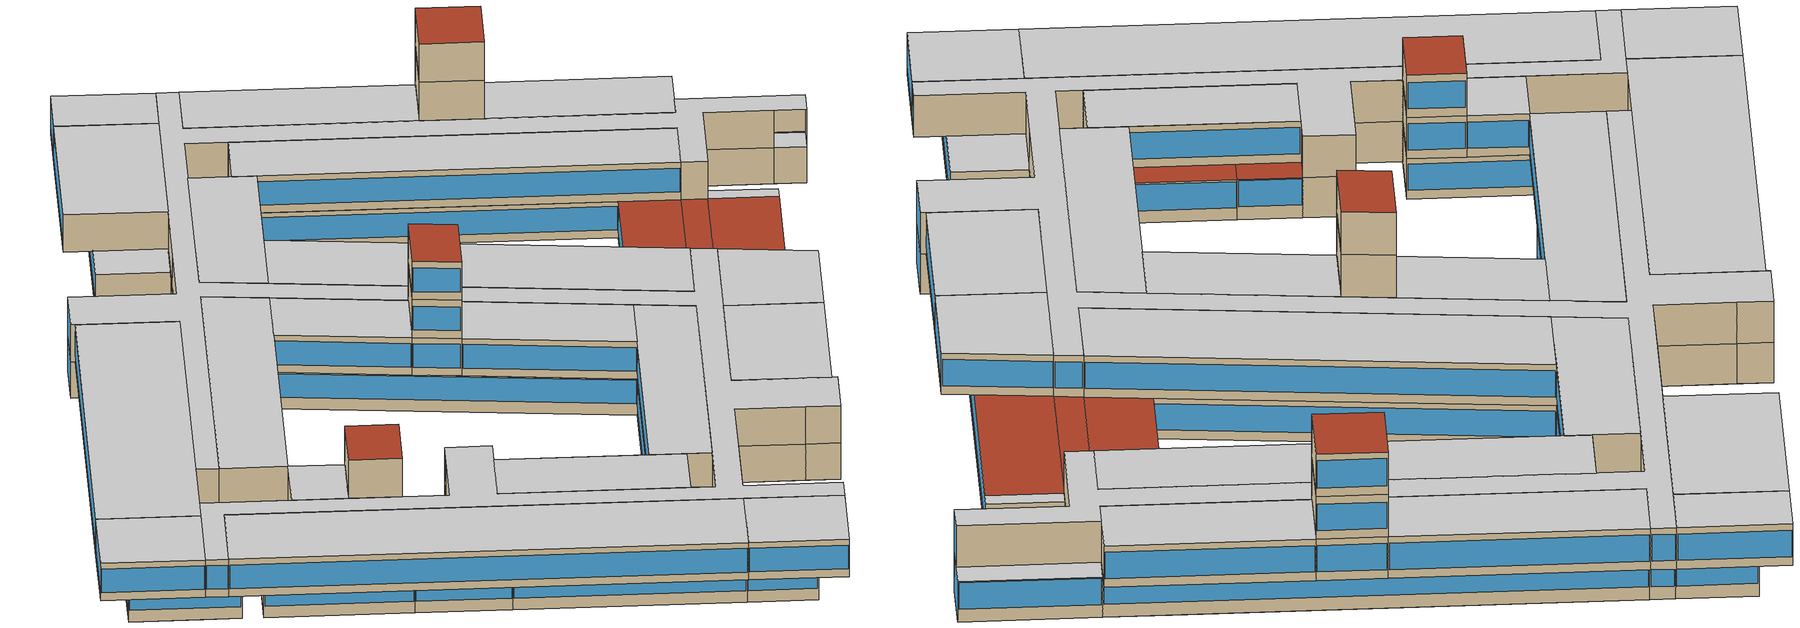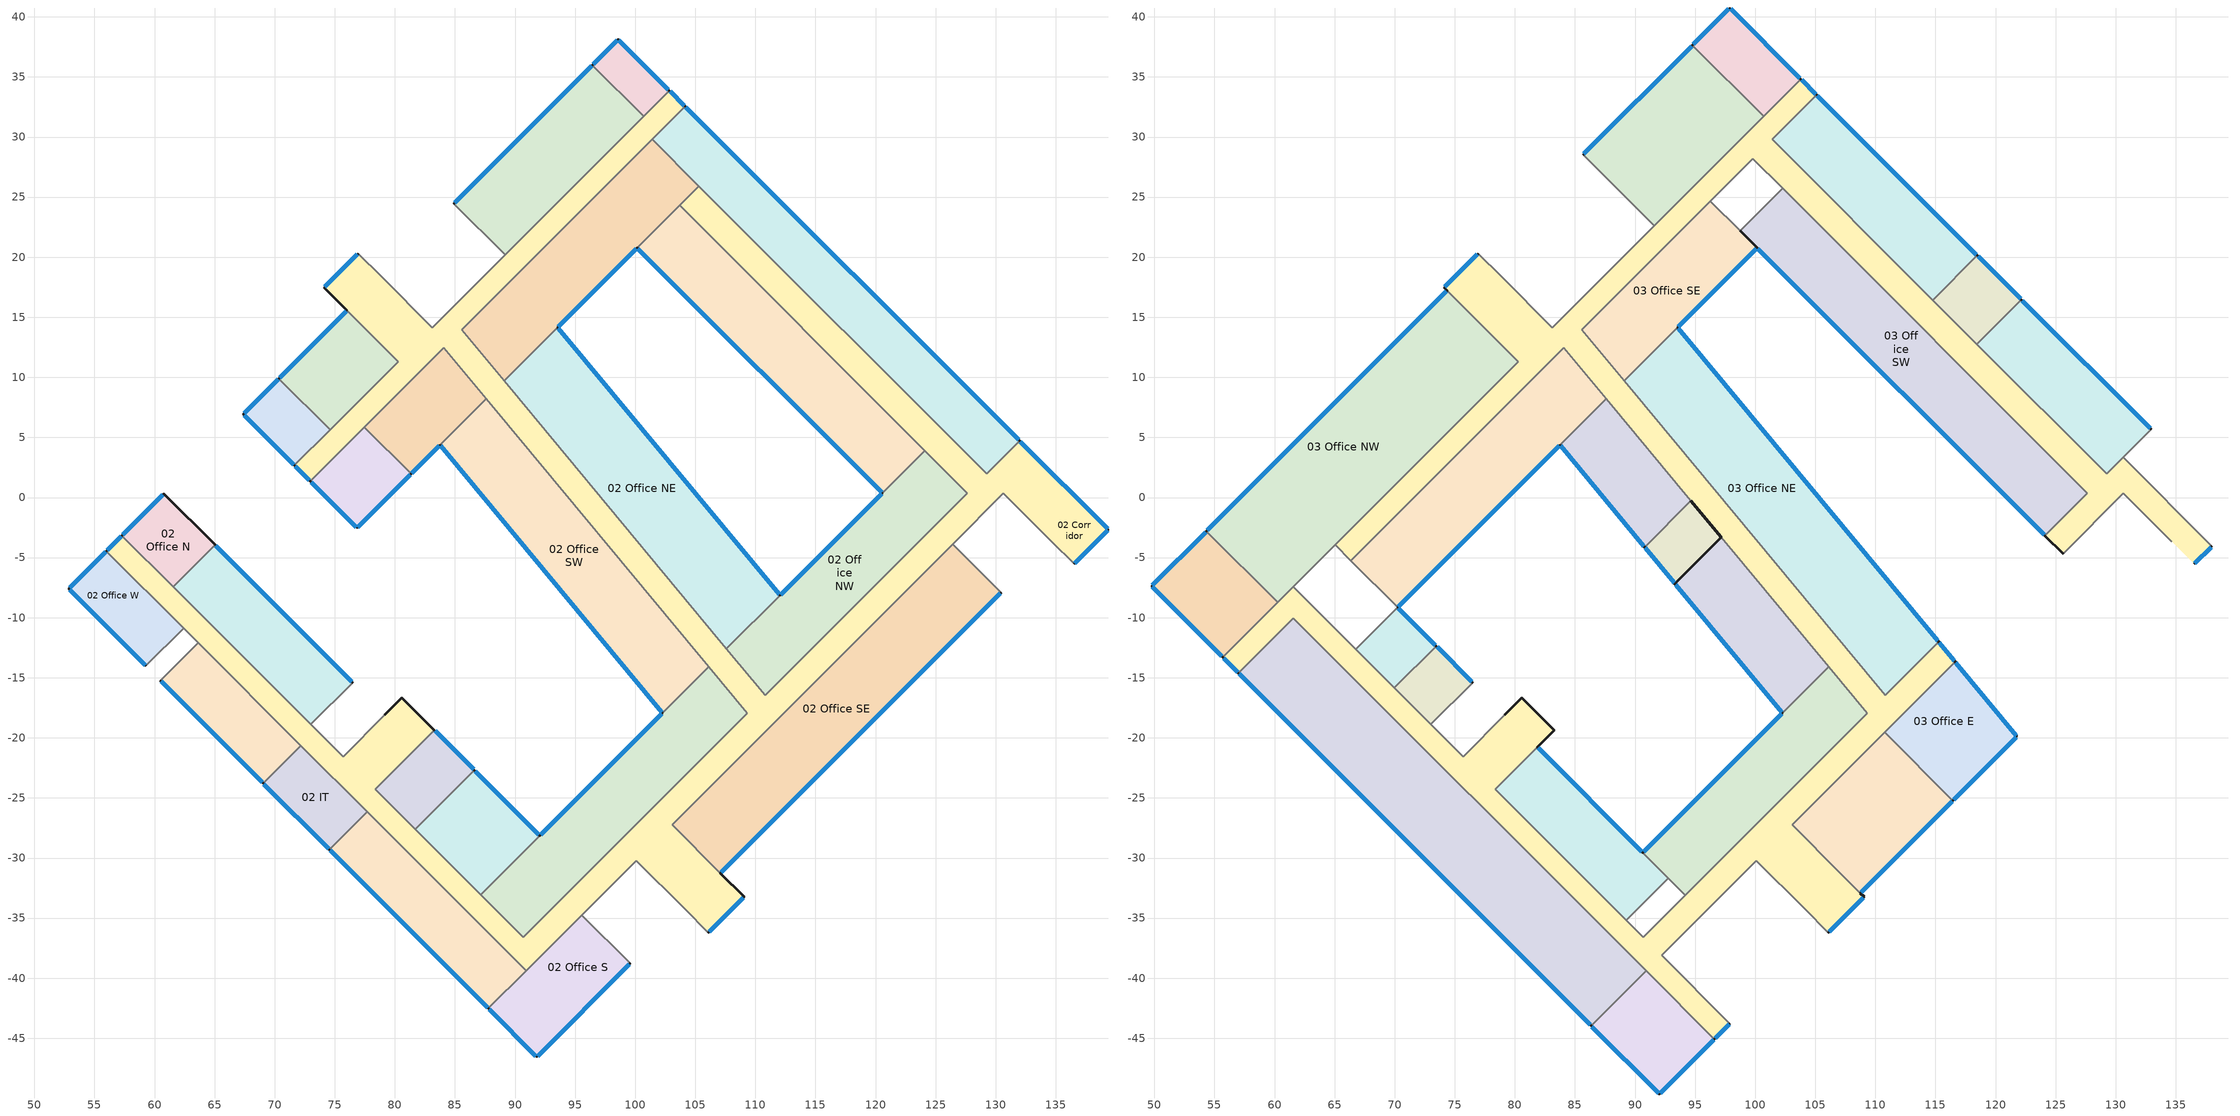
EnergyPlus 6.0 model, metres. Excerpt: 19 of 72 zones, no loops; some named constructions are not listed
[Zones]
02 Office SE
 floor to 01 Office SE (02 Chilled Ceiling Floors): 130.44,-7.91 107.09,-31.27 103.06,-27.24 126.41,-3.88 z10.15; 84.06,12.46 87.59,8.21 81.34,1.96 77.46,5.85 z10.15; 101.4,29.8 105.29,25.91 89.08,9.7 85.55,13.95 z10.15
 wall outside (Exterior Wall - AW2): 107.09,-31.27 130.44,-7.91 / 81.34,1.96 83.75,4.37 / 93.54,14.15 100.16,20.78 z10.15:13.6
 wall to 02 Corridor (EB_Interior Wall): 126.41,-3.88 103.06,-27.24 107.09,-31.27 / 87.59,8.21 84.06,12.46 77.46,5.85 / 103.69,24.31 105.29,25.91 / 101.4,29.8 88.93,17.33 85.55,13.95 89.08,9.7 z10.15:13.6
 wall to 00 WC (EB_Interior Wall): 130.44,-7.91 126.41,-3.88 z10.15:13.6
 wall to 02 Office SW (EB_Interior Wall): 83.75,4.37 87.59,8.21 / 100.16,20.78 103.69,24.31 z10.15:13.6
 wall to 02 Office S (EB_Interior Wall): 77.46,5.85 81.34,1.96 z10.15:13.6
 wall to 02 Office NE (EB_Interior Wall): 89.08,9.7 93.54,14.15 / 105.29,25.91 101.4,29.8 z10.15:13.6
 window (Exterior Window): 81.41,2.03 83.67,4.29 / 107.16,-31.2 130.38,-7.98 z11.25:13.5; 93.61,14.23 100.09,20.71 z10.9:13.15
 ceiling to 00 WC (Thermally Activated Slab): 125.62,-4.68 129.65,-8.71 130.44,-7.91 126.41,-3.88 z13.6
 ceiling to 00 CopyRoom (Thermally Activated Slab): 99.8,28.2 96.27,24.67 98.74,22.19 102.28,25.73 z13.6
 roof outside (TAS - 02 Roof): 125.62,-4.68 116.63,-13.67 120.28,-18.08 129.65,-8.71 z13.6
02 IT
 floor to 01 Office NE (02 Chilled Ceiling Floors): 83.27,-19.36 86.61,-22.7 81.71,-27.6 78.37,-24.26 z10.15
 floor to 01 Office SW (02 Chilled Ceiling Floors): 77.69,-26.16 74.56,-29.29 69.03,-23.77 72.17,-20.64 z10.15
 wall outside (Exterior Wall - AW1): 86.61,-22.7 83.27,-19.36 / 69.03,-23.77 74.56,-29.29 z10.15:13.6
 wall to 02 Corridor (EB_Interior Wall): 83.27,-19.36 78.37,-24.26 81.71,-27.6 / 77.69,-26.16 72.17,-20.64 z10.15:13.6
 wall to 02 Office NE (EB_Interior Wall): 81.71,-27.6 86.61,-22.7 z10.15:13.6
 wall to 02 Office SW (EB_Interior Wall): 74.56,-29.29 77.69,-26.16 / 72.17,-20.64 69.03,-23.77 z10.15:13.6
 window (Exterior Window): 86.54,-22.62 83.34,-19.43 / 69.1,-23.84 74.49,-29.22 z11.25:13.5
 roof outside (EB_Roof): 81.86,-20.77 85.2,-24.11 86.61,-22.7 83.27,-19.36 z13.6
02 Office SW
 floor to 01 Office SW (02 Chilled Ceiling Floors): 103.69,24.31 124.1,3.91 120.56,0.37 100.16,20.78 z10.15; 87.59,8.21 106.1,-14.09 102.26,-17.94 83.75,4.37 z10.15; 77.69,-26.16 90.91,-39.39 87.78,-42.52 74.56,-29.29 z10.15; 72.17,-20.64 69.03,-23.77 60.49,-15.23 63.62,-12.1 z10.15
 wall outside (Exterior Wall - AW2): 100.16,20.78 120.56,0.37 / 83.75,4.37 102.26,-17.94 / 74.56,-29.29 87.78,-42.52 / 60.49,-15.23 69.03,-23.77 z10.15:13.6
 wall to 02 Corridor (EB_Interior Wall): 124.1,3.91 103.69,24.31 / 106.1,-14.09 87.59,8.21 / 90.91,-39.39 77.69,-26.16 / 72.17,-20.64 63.62,-12.1 z10.15:13.6
 wall to 02 Office NW (EB_Interior Wall): 120.56,0.37 124.1,3.91 / 102.26,-17.94 106.1,-14.09 z10.15:13.6
 wall to 02 Office S (EB_Interior Wall): 87.78,-42.52 90.91,-39.39 z10.15:13.6
 wall to 00 CopyRoom (EB_Interior Wall): 63.62,-12.1 60.49,-15.23 z10.15:13.6
 window (Exterior Window): 83.81,4.29 102.19,-17.86 / 60.56,-15.3 68.97,-23.71 / 74.63,-29.37 87.71,-42.45 z11.25:13.5; 100.23,20.71 120.49,0.44 z10.9:13.15
02 Office NW
 floor to 01 Office NW (02 Chilled Ceiling Floors): 127.64,0.37 110.8,-16.47 107.59,-12.6 124.1,3.91 z10.15; 105.87,-17.87 107.63,-19.63 90.69,-36.58 87.15,-33.04 102.26,-17.94 104.03,-19.7 z10.15; 96.43,35.98 100.69,31.72 89.17,20.2 84.91,24.46 z10.15
 floor to 01 Office SW (02 Chilled Ceiling Floors): 106.1,-14.09 107.7,-16.03 104.03,-19.7 102.26,-17.94 z10.15
 floor to 00 CopyRoom (EB_Interior Floor): 107.7,-16.03 109.31,-17.96 107.63,-19.63 105.87,-17.87 z10.15
 floor to 01 Meeting Room (02 Chilled Ceiling Floors): 76.01,15.56 80.27,11.3 74.6,5.63 70.34,9.89 z10.15
 wall outside (Exterior Wall - AW2): 120.56,0.37 112.05,-8.15 / 102.26,-17.94 92.06,-28.14 / 76.01,15.56 70.34,9.89 / 96.43,35.98 84.91,24.46 z10.15:13.6
 wall to 02 Office NE (EB_Interior Wall): 112.05,-8.15 107.59,-12.6 / 92.06,-28.14 87.15,-33.04 z10.15:13.6
 wall to 02 Corridor (EB_Interior Wall): 107.59,-12.6 110.8,-16.47 127.64,0.37 124.1,3.91 / 87.15,-33.04 90.69,-36.58 109.31,-17.96 106.1,-14.09 / 89.17,20.2 100.69,31.72 / 74.6,5.63 80.27,11.3 76.01,15.56 z10.15:13.6
 wall to 02 Office W (EB_Interior Wall): 70.34,9.89 74.6,5.63 z10.15:13.6
 wall to 00 TeaKitchen (EB_Interior Wall): 84.91,24.46 89.17,20.2 z10.15:13.6
 wall to 02 Office N (EB_Interior Wall): 100.69,31.72 96.43,35.98 z10.15:13.6
 window (Exterior Window): 102.19,-18.01 92.13,-28.07 / 75.94,15.49 70.41,9.96 / 96.36,35.91 84.98,24.53 z11.25:13.5; 120.49,0.3 112.12,-8.07 z10.9:13.15
 ceiling to 00 Storage (Thermally Activated Slab): 89.28,-35.16 90.69,-36.58 94.18,-33.09 92.76,-31.68 z13.6
 ceiling to 00 TeaKitchen (Thermally Activated Slab): 87.32,26.88 84.91,24.46 89.17,20.2 91.59,22.61 z13.6
 roof outside (TAS - 02 Roof): 120.56,0.37 112.05,-8.15 115.25,-12.01 124.1,-3.17 z13.6
02 Office W
 floor to 01 Office W (02 Chilled Ceiling Floors): 60.25,-8.72 57.12,-11.86 52.85,-7.59 55.99,-4.46 z10.15
 floor to 01 Meeting Room (02 Chilled Ceiling Floors): 74.6,5.63 71.64,2.67 67.38,6.93 70.34,9.89 z10.15
 floor to 01 Office SW (02 Chilled Ceiling Floors): 60.25,-8.72 62.41,-10.88 59.28,-14.01 57.12,-11.86 z10.15
 wall outside (Exterior Wall - AW2): 55.99,-4.46 52.85,-7.59 59.28,-14.01 / 70.34,9.89 67.38,6.93 71.64,2.67 z10.15:13.6
 wall to 00 CopyRoom (EB_Interior Wall): 59.28,-14.01 62.41,-10.88 z10.15:13.6
 wall to 02 Corridor (EB_Interior Wall): 62.41,-10.88 55.99,-4.46 / 71.64,2.67 74.6,5.63 z10.15:13.6
 window (Exterior Window): 67.45,6.86 71.57,2.74 z11.23:13.48; 52.93,-7.66 59.2,-13.94 / 55.92,-4.53 52.93,-7.52 / 70.27,9.82 67.45,7 z11.25:13.5
02 Office N
 floor to 01 Office W (02 Chilled Ceiling Floors): 60.77,0.32 65.03,-3.94 61.54,-7.43 57.28,-3.17 z10.15
 floor to 01 Office NW (02 Chilled Ceiling Floors): 102.84,33.86 100.69,31.72 96.43,35.98 98.57,38.13 z10.15
 wall outside (Exterior Wall - AW2): 65.03,-3.94 60.77,0.32 57.28,-3.17 / 102.84,33.86 98.57,38.13 96.43,35.98 z10.15:13.6
 wall to 02 Office NE (EB_Interior Wall): 61.54,-7.43 65.03,-3.94 z10.15:13.6
 wall to 02 Corridor (EB_Interior Wall): 57.28,-3.17 61.54,-7.43 / 100.69,31.72 102.84,33.86 z10.15:13.6
 window (Exterior Window): 102.77,33.94 98.64,38.06 / 60.7,0.25 57.35,-3.1 / 98.5,38.06 96.5,36.06 z11.25:13.5
02 Office S
 floor to 01 Office SE (02 Chilled Ceiling Floors): 77.46,5.85 81.34,1.96 76.85,-2.54 72.96,1.35 z10.15; 99.58,-38.78 94.94,-43.42 90.91,-39.39 95.55,-34.75 z10.15
 floor to 01 Office S (02 Chilled Ceiling Floors): 90.91,-39.39 94.94,-43.42 91.81,-46.55 87.78,-42.52 z10.15
 wall outside (Exterior Wall - AW2): 72.96,1.35 76.85,-2.54 81.34,1.96 / 87.78,-42.52 91.81,-46.55 99.58,-38.78 z10.15:13.6
 wall to 02 Corridor (EB_Interior Wall): 77.46,5.85 72.96,1.35 / 95.55,-34.75 90.91,-39.39 z10.15:13.6
 wall to 00 WC (EB_Interior Wall): 99.58,-38.78 95.55,-34.75 z10.15:13.6
 window (Exterior Window): 76.92,-2.46 81.27,1.89 / 73.03,1.28 76.77,-2.46 / 87.85,-42.59 91.74,-46.48 / 91.88,-46.48 99.51,-38.85 z11.25:13.5
 ceiling to 00 TeaKitchen (Thermally Activated Slab): 95.55,-34.75 92.21,-38.09 96.24,-42.12 99.58,-38.78 z13.6
02 Corridor
 floor to 01 Office W (02 Chilled Ceiling Floors): 57.28,-3.17 61.54,-7.43 60.25,-8.72 55.99,-4.46 z10.15
 floor to 01 Corridor (EB_Interior Floor): 131.98,4.72 139.38,-2.67 136.52,-5.53 130.64,0.35 103.06,-27.24 109.06,-33.24 106.09,-36.21 100.09,-30.21 90.91,-39.39 60.25,-8.72 61.54,-7.43 75.69,-21.57 80.59,-16.67 83.27,-19.36 78.37,-24.26 90.69,-36.58 109.31,-17.96 84.06,12.46 72.96,1.35 71.64,2.67 80.27,11.3 74.11,17.47 76.94,20.3 83.11,14.13 102.84,33.86 104.15,32.55 85.55,13.95 110.8,-16.47 127.64,0.37 103.69,24.31 105.29,25.91 129.23,1.97 z10.15
 wall outside (Exterior Wall - AW1): 76.94,20.3 74.11,17.47 76.01,15.56 / 104.15,32.55 102.84,33.86 / 71.64,2.67 72.96,1.35 / 83.27,-19.36 80.59,-16.67 79.17,-18.08 / 57.28,-3.17 55.99,-4.46 / 136.52,-5.53 139.38,-2.67 131.98,4.72 / 106.09,-36.21 109.06,-33.24 107.09,-31.27 z10.15:13.6
 wall to 00 Stairs (EB_Interior Wall): 79.17,-18.08 75.69,-21.57 73,-18.88 / 78.84,18.4 76.94,20.3 / 134.67,-3.68 136.52,-5.53 / 104.12,-34.24 106.09,-36.21 z10.15:13.6
 wall to 00 WC (EB_Interior Wall): 87.61,18.64 83.11,14.13 78.84,18.4 / 95.55,-34.75 100.09,-30.21 104.12,-34.24 / 126.41,-3.88 130.64,0.35 134.67,-3.68 z10.15:13.6
 wall to 02 Office NE (EB_Interior Wall): 101.4,29.8 104.15,32.55 / 107.59,-12.6 89.08,9.7 / 87.15,-33.04 81.71,-27.6 / 73,-18.88 61.54,-7.43 / 131.98,4.72 129.23,1.97 105.29,25.91 z10.15:13.6
 wall to 00 TeaKitchen (EB_Interior Wall): 89.17,20.2 87.61,18.64 z10.15:13.6
 wall to 00 CopyRoom (EB_Interior Wall): 62.41,-10.88 63.62,-12.1 z10.15:13.6
 window (Stairs Window): 76.87,20.23 74.18,17.53 / 106.16,-36.14 108.99,-33.31 / 136.59,-5.46 139.3,-2.74 z10.25:13.5
 window (Exterior Window): 71.71,2.6 72.89,1.42 / 57.21,-3.24 56.06,-4.39 / 139.3,-2.6 132.06,4.65 / 104.08,32.62 102.91,33.79 z11.25:13.5
 ceiling to 00 TeaKitchen (EB_Interior Ceiling): 130.61,3.34 138,-4.05 139.38,-2.67 131.98,4.72 z13.6
 roof outside (EB_Roof): 124.1,-3.17 115.25,-12.01 116.63,-13.67 125.62,-4.68 z13.6
02 Office NE
 floor to 01 Office NE (02 Chilled Ceiling Floors): 86.61,-22.7 92.06,-28.14 87.15,-33.04 81.71,-27.6 z10.15; 65.03,-3.94 76.48,-15.4 73,-18.88 61.54,-7.43 z10.15; 93.54,14.15 112.05,-8.15 107.59,-12.6 89.08,9.7 z10.15; 128.45,8.25 125.7,5.5 105.29,25.91 108.04,28.66 z10.15
 floor to 01 Office SE (02 Chilled Ceiling Floors): 104.15,32.55 108.04,28.66 105.29,25.91 101.4,29.8 z10.15
 floor to 01 Office NW (02 Chilled Ceiling Floors): 128.45,8.25 131.98,4.72 129.23,1.97 125.7,5.5 z10.15
 wall outside (Exterior Wall - AW2): 92.06,-28.14 86.61,-22.7 / 76.48,-15.4 65.03,-3.94 / 112.05,-8.15 93.54,14.15 / 131.98,4.72 104.15,32.55 z10.15:13.6
 wall to 00 Stairs (EB_Interior Wall): 73,-18.88 76.48,-15.4 z10.15:13.6
 window (Exterior Window): 91.98,-28.07 86.68,-22.77 z11.19:13.44; 76.41,-15.33 65.1,-4.01 / 111.98,-8.07 93.6,14.07 z10.9:13.15; 131.91,4.79 104.22,32.48 z11.25:13.5
 ceiling to 00 Storage (Thermally Activated Slab): 61.54,-7.43 66.75,-12.63 70.23,-9.15 65.03,-3.94 z13.6
 roof outside (TAS - 02 Roof): 85.2,-24.11 90.64,-29.55 92.06,-28.14 86.61,-22.7 z13.6
03 ServerRoom
 floor outside (NC Exterior Floor): 122.15,16.46 121.19,15.51 117.52,19.19 118.47,20.14 z13.6
 floor to 02 Office NE (Thermally Activated Slab - Floor): 76.48,-15.4 73,-18.88 69.97,-15.85 73.45,-12.36 z13.6; 117.52,19.19 121.19,15.51 118.44,12.76 114.77,16.44 z13.6
 floor to 02 Office SW (02 Chilled Ceiling Floors): 94.64,-0.28 97.16,-3.32 93.32,-7.16 90.79,-4.12 z13.6
 wall outside (Exterior Wall - AW2): 76.48,-15.4 73.45,-12.36 / 122.15,16.46 118.47,20.14 / 90.79,-4.12 93.32,-7.16 97.16,-3.32 94.64,-0.28 z17.15:20.8; 76.48,-15.4 73.45,-12.36 / 122.15,16.46 118.47,20.14 / 90.79,-4.12 93.32,-7.16 z13.6:17.15; 122.15,16.46 118.47,20.14 / 90.79,-4.12 93.32,-7.16 z20.8:24.45
 wall to 00 Stairs (EB_Interior Wall): 73,-18.88 76.48,-15.4 z17.15:20.8; 73,-18.88 76.48,-15.4 z13.6:17.15
 wall to 04 Corridor (EB_Interior Wall): 69.97,-15.85 73,-18.88 / 114.77,16.44 118.44,12.76 z17.15:20.8
 wall to 03 Office NE (EB_Interior Wall): 73.45,-12.36 69.97,-15.85 / 118.44,12.76 122.15,16.46 / 118.47,20.14 114.77,16.44 z13.6:17.15
 wall to 05 Corridor (EB_Interior Wall): 114.77,16.44 118.44,12.76 / 97.16,-3.32 94.64,-0.28 z20.8:24.45
 wall to 03 Corridor (EB_Interior Wall): 69.97,-15.85 73,-18.88 / 114.77,16.44 118.44,12.76 / 97.16,-3.32 94.64,-0.28 z13.6:17.15
 wall to 05 Office NE (EB_Interior Wall): 118.44,12.76 122.15,16.46 / 118.47,20.14 114.77,16.44 z20.8:24.45
 wall to 04 Office NE (EB_Interior Wall): 73.45,-12.36 69.97,-15.85 / 118.44,12.76 122.15,16.46 / 118.47,20.14 114.77,16.44 z17.15:20.8
 wall to 05 Office SW (EB_Interior Wall): 93.32,-7.16 97.16,-3.32 / 94.64,-0.28 90.79,-4.12 z20.8:24.45
 wall to 03 Office SW (EB_Interior Wall): 94.64,-0.28 90.79,-4.12 / 93.32,-7.16 97.16,-3.32 z13.6:17.15
 wall to 04 Office SW (EB_Interior Wall): 94.64,-0.28 90.79,-4.12 z17.15:20.8
 window (Exterior Window): 76.41,-15.33 73.52,-12.44 / 122.08,16.53 118.54,20.07 / 90.86,-4.2 93.25,-7.08 z17.9:20.15; 76.41,-15.33 73.52,-12.44 / 122.08,16.53 118.54,20.07 / 90.86,-4.2 93.25,-7.08 z14.35:16.6; 122.08,16.53 118.54,20.07 z21.55:23.9; 90.86,-4.2 93.25,-7.08 z21.55:23.8
 ceiling adiabatic (NC Interior Ceiling): 73.45,-12.36 69.97,-15.85 73,-18.88 76.48,-15.4 z17.15; 118.47,20.14 114.77,16.44 118.44,12.76 122.15,16.46 z17.15; 118.47,20.14 114.77,16.44 118.44,12.76 122.15,16.46 z20.8; 94.64,-0.28 90.79,-4.12 93.32,-7.16 97.16,-3.32 z17.15; 94.64,-0.28 90.79,-4.12 93.32,-7.16 97.16,-3.32 z20.8
 roof outside (NC Roof): 118.47,20.14 114.77,16.44 118.44,12.76 122.15,16.46 z24.45; 73.45,-12.36 69.97,-15.85 73,-18.88 76.48,-15.4 z20.8; 90.79,-4.12 93.32,-7.16 97.16,-3.32 94.64,-0.28 z24.45
03 Office W
 floor outside (NC Exterior Floor): 55.99,-4.46 52.85,-7.59 57.12,-11.86 55.68,-13.29 49.76,-7.37 54.33,-2.81 z13.6
 floor to 02 Office W (Thermally Activated Slab - Floor): 60.25,-8.72 57.12,-11.86 52.85,-7.59 55.99,-4.46 z13.6
 wall outside (Exterior Wall - AW2): 54.33,-2.81 49.76,-7.37 55.68,-13.29 z13.6:17.15
 wall to 03 Corridor (EB_Interior Wall): 55.68,-13.29 60.25,-8.72 z13.6:17.15
 wall to 03 Office NW (EB_Interior Wall): 60.25,-8.72 54.33,-2.81 z13.6:17.15
 window (Exterior Window): 49.84,-7.44 55.61,-13.22 / 54.26,-2.88 49.84,-7.3 z14.35:16.6
 ceiling to 04 Office W (Thermally Activated Slab): 54.33,-2.81 49.76,-7.37 55.68,-13.29 60.25,-8.72 z17.15
03 Office SW
 floor outside (NC Exterior Floor): 58.43,-13.17 87.78,-42.52 86.34,-43.95 57,-14.61 z13.6
 floor to 02 Office SW (Thermally Activated Slab - Floor): 77.69,-26.16 90.91,-39.39 87.78,-42.52 74.56,-29.29 z13.6; 72.17,-20.64 69.03,-23.77 60.49,-15.23 63.62,-12.1 z13.6; 97.16,-3.32 106.1,-14.09 102.26,-17.94 93.32,-7.16 z13.6; 87.59,8.21 94.64,-0.28 90.79,-4.12 83.75,4.37 z13.6; 103.69,24.31 124.1,3.91 120.56,0.37 100.16,20.78 z13.6
 floor to 02 IT (NC Interior Floor): 77.69,-26.16 74.56,-29.29 69.03,-23.77 72.17,-20.64 z13.6
 floor to 00 CopyRoom (Thermally Activated Slab - Floor): 63.62,-12.1 60.49,-15.23 59.28,-14.01 62.41,-10.88 z13.6
 floor to 02 Office W (Thermally Activated Slab - Floor): 61.56,-10.04 62.41,-10.88 59.28,-14.01 58.43,-13.17 z13.6
 floor to 02 Office NW (Thermally Activated Slab - Floor): 127.64,0.37 124.1,-3.17 120.56,0.37 124.1,3.91 z13.6
 floor to 02 Office SE (Thermally Activated Slab - Floor): 102.28,25.73 103.69,24.31 100.16,20.78 98.74,22.19 z13.6
 wall outside (Exterior Wall - AW2): 57,-14.61 86.34,-43.95 / 83.75,4.37 90.79,-4.12 / 93.32,-7.16 102.26,-17.94 / 98.74,22.19 124.1,-3.17 z13.6:17.15
 wall to 03 Office S (EB_Interior Wall): 86.34,-43.95 90.91,-39.39 z13.6:17.15
 wall to 03 Corridor (EB_Interior Wall): 90.91,-39.39 61.56,-10.04 57,-14.61 / 94.64,-0.28 87.59,8.21 / 106.1,-14.09 97.16,-3.32 / 124.1,-3.17 127.64,0.37 102.28,25.73 z13.6:17.15
 wall to 03 Office SE (EB_Interior Wall): 87.59,8.21 83.75,4.37 z13.6:17.15
 wall to 03 Office NW (EB_Interior Wall): 102.26,-17.94 106.1,-14.09 z13.6:17.15
 wall to 00 CopyRoom (EB_Interior Wall): 102.28,25.73 98.74,22.19 z13.6:17.15
 window (Exterior Window): 57.07,-14.68 86.27,-43.88 / 83.81,4.29 90.73,-4.04 / 93.38,-7.24 102.19,-17.86 / 100.23,20.71 124.03,-3.09 z14.35:16.6
 ceiling to 04 Office SW (Thermally Activated Slab): 61.56,-10.04 57,-14.61 86.34,-43.95 90.91,-39.39 z17.15; 87.59,8.21 83.75,4.37 90.79,-4.12 94.64,-0.28 z17.15; 93.32,-7.16 102.26,-17.94 106.1,-14.09 97.16,-3.32 z17.15; 102.28,25.73 98.74,22.19 124.1,-3.17 127.64,0.37 z17.15
03 Office SE
 floor outside (NC Exterior Floor): 114.8,-23.56 116.45,-25.21 108.75,-32.92 107.09,-31.27 z13.6
 floor outside (Thermally Activated Slab - Floor): 72.96,1.35 76.85,-2.54 70.23,-9.15 66.34,-5.26 z13.6
 floor to 02 Office SE (Thermally Activated Slab - Floor): 114.8,-23.56 107.09,-31.27 103.06,-27.24 110.77,-19.53 z13.6; 84.06,12.46 87.59,8.21 81.34,1.96 77.46,5.85 z13.6
 floor to 02 Office S (Thermally Activated Slab - Floor): 77.46,5.85 81.34,1.96 76.85,-2.54 72.96,1.35 z13.6
 floor inside (Thermally Activated Slab - Floor): 96.27,24.67 100.16,20.78 89.08,9.7 85.55,13.95 z13.6
 wall outside (Exterior Wall - AW2): 108.75,-32.92 116.45,-25.21 / 70.23,-9.15 83.75,4.37 / 93.54,14.15 100.16,20.78 98.74,22.19 z13.6:17.15
 wall to 03 Office E (EB_Interior Wall): 116.45,-25.21 110.77,-19.53 z13.6:17.15
 wall to 03 Corridor (EB_Interior Wall): 110.77,-19.53 103.06,-27.24 107.09,-31.27 108.75,-32.92 / 87.59,8.21 84.06,12.46 72.96,1.35 66.34,-5.26 / 96.27,24.67 85.55,13.95 89.08,9.7 z13.6:17.15
 wall to 00 Storage (EB_Interior Wall): 66.34,-5.26 70.23,-9.15 z13.6:17.15
 wall to 00 CopyRoom (EB_Interior Wall): 98.74,22.19 96.27,24.67 z13.6:17.15
 wall to 03 Office NE (EB_Interior Wall): 89.08,9.7 93.54,14.15 z13.6:17.15
 window (Exterior Window): 108.82,-32.85 116.38,-25.29 / 70.3,-9.08 83.67,4.29 / 93.61,14.23 100.09,20.71 z14.35:16.6
 ceiling to 04 Office SE (Thermally Activated Slab): 103.06,-27.24 108.75,-32.92 116.45,-25.21 110.77,-19.53 z17.15; 66.34,-5.26 70.23,-9.15 87.59,8.21 84.06,12.46 z17.15; 85.55,13.95 89.08,9.7 100.16,20.78 96.27,24.67 z17.15
03 Office NW
 floor outside (NC Exterior Floor): 94.78,37.64 96.43,35.98 87.32,26.88 85.67,28.53 z13.6; 76.01,15.56 67.38,6.93 71.64,2.67 65.03,-3.94 60.77,0.32 55.99,-4.46 54.33,-2.81 74.36,17.22 z13.6
 floor to 02 Office NW (Thermally Activated Slab - Floor): 96.43,35.98 100.69,31.72 91.59,22.61 87.32,26.88 z13.6; 76.01,15.56 80.27,11.3 74.6,5.63 70.34,9.89 z13.6; 106.1,-14.09 109.31,-17.96 94.18,-33.09 90.64,-29.55 z13.6
 floor to 02 Corridor (Thermally Activated Slab - Floor): 57.28,-3.17 61.54,-7.43 60.25,-8.72 55.99,-4.46 z13.6
 floor to 02 Office W (Thermally Activated Slab - Floor): 74.6,5.63 71.64,2.67 67.38,6.93 70.34,9.89 z13.6
 floor to 02 Office N (Thermally Activated Slab - Floor): 60.77,0.32 65.03,-3.94 61.54,-7.43 57.28,-3.17 z13.6
 wall outside (Exterior Wall - AW2): 94.78,37.64 85.67,28.53 / 74.36,17.22 54.33,-2.81 / 102.26,-17.94 90.64,-29.55 z13.6:17.15
 wall to 00 TeaKitchen (EB_Interior Wall): 85.67,28.53 91.59,22.61 z13.6:17.15
 wall to 03 Office N (EB_Interior Wall): 100.69,31.72 94.78,37.64 z13.6:17.15
 wall to 03 Corridor (EB_Interior Wall): 91.59,22.61 100.69,31.72 / 65.03,-3.94 80.27,11.3 74.36,17.22 / 60.25,-8.72 61.54,-7.43 / 94.18,-33.09 109.31,-17.96 106.1,-14.09 z13.6:17.15
 wall to 00 Storage (EB_Interior Wall): 61.54,-7.43 65.03,-3.94 / 92.76,-31.68 94.18,-33.09 z13.6:17.15
 wall to 03 Office NE (EB_Interior Wall): 90.64,-29.55 92.76,-31.68 z13.6:17.15
 window (Exterior Window): 94.71,37.57 85.74,28.6 / 74.29,17.15 54.4,-2.74 / 102.19,-18.01 90.71,-29.48 z14.35:16.6
 ceiling to 04 Office NW (Thermally Activated Slab): 94.78,37.64 85.67,28.53 91.59,22.61 100.69,31.72 z17.15; 74.36,17.22 54.33,-2.81 60.25,-8.72 80.27,11.3 z17.15; 106.1,-14.09 90.64,-29.55 94.18,-33.09 109.31,-17.96 z17.15
03 Office E
 floor outside (NC Exterior Floor): 120.28,-18.08 121.78,-19.89 116.45,-25.21 114.8,-23.56 z13.6
 floor to 02 Office SE (Thermally Activated Slab - Floor): 116.63,-13.67 120.28,-18.08 114.8,-23.56 110.77,-19.53 z13.6
 wall outside (Exterior Wall - AW2): 116.45,-25.21 121.78,-19.89 116.63,-13.67 z13.6:17.15
 wall to 03 Corridor (EB_Interior Wall): 116.63,-13.67 110.77,-19.53 z13.6:17.15
 window (Exterior Window): 116.52,-25.14 121.71,-19.96 / 121.72,-19.81 116.68,-13.73 z14.35:16.6
 ceiling to 04 Office E (Thermally Activated Slab): 116.63,-13.67 110.77,-19.53 116.45,-25.21 121.78,-19.89 z17.15
03 Office N
 floor outside (NC Exterior Floor): 98.57,38.13 96.43,35.98 94.78,37.64 97.87,40.74 103.79,34.82 102.84,33.86 z13.6
 floor to 02 Office N (Thermally Activated Slab - Floor): 102.84,33.86 100.69,31.72 96.43,35.98 98.57,38.13 z13.6
 wall outside (Exterior Wall - AW2): 103.79,34.82 97.87,40.74 94.78,37.64 z13.6:17.15
 wall to 03 Corridor (EB_Interior Wall): 100.69,31.72 103.79,34.82 z13.6:17.15
 window (Exterior Window): 97.8,40.67 94.85,37.71 / 103.72,34.89 97.94,40.67 z14.35:16.6
 ceiling to 04 Office N (Thermally Activated Slab): 97.87,40.74 94.78,37.64 100.69,31.72 103.79,34.82 z17.15
03 Office S
 floor outside (NC Exterior Floor): 94.94,-43.42 96.6,-45.07 92.03,-49.64 86.34,-43.95 87.78,-42.52 91.81,-46.55 z13.6
 floor to 02 Office S (Thermally Activated Slab - Floor): 90.91,-39.39 94.94,-43.42 91.81,-46.55 87.78,-42.52 z13.6
 wall outside (Exterior Wall - AW2): 86.34,-43.95 92.03,-49.64 96.6,-45.07 z13.6:17.15
 wall to 03 Corridor (EB_Interior Wall): 96.6,-45.07 90.91,-39.39 z13.6:17.15
 window (Exterior Window): 92.1,-49.57 96.53,-45.14 / 86.41,-44.02 91.96,-49.57 z14.35:16.6
 ceiling to 04 Office S (Thermally Activated Slab): 90.91,-39.39 86.34,-43.95 92.03,-49.64 96.6,-45.07 z17.15
03 Corridor
 floor outside (NC Exterior Floor): 58.43,-13.17 57,-14.61 55.68,-13.29 57.12,-11.86 z13.6; 97.89,-43.78 96.6,-45.07 94.94,-43.42 96.24,-42.12 z13.6; 71.64,2.67 72.96,1.35 66.34,-5.26 65.03,-3.94 z13.6; 103.79,34.82 105.11,33.5 104.15,32.55 102.84,33.86 z13.6
 floor to 02 Office W (Thermally Activated Slab - Floor): 60.25,-8.72 61.56,-10.04 58.43,-13.17 57.12,-11.86 z13.6
 floor to 02 Corridor (NC Interior Floor): 104.15,32.55 85.55,13.95 110.8,-16.47 115.25,-12.01 116.63,-13.67 103.06,-27.24 109.06,-33.24 106.09,-36.21 100.09,-30.21 90.91,-39.39 60.25,-8.72 61.54,-7.43 75.69,-21.57 80.59,-16.67 83.27,-19.36 78.37,-24.26 90.69,-36.58 109.31,-17.96 84.06,12.46 72.96,1.35 71.64,2.67 80.27,11.3 74.11,17.47 76.94,20.3 83.11,14.13 102.84,33.86 z13.6; 130.61,3.34 138,-4.05 136.52,-5.53 130.64,0.35 125.62,-4.68 124.1,-3.17 127.64,0.37 103.69,24.31 105.29,25.91 129.23,1.97 z13.6
 floor to 02 Office SE (Thermally Activated Slab - Floor): 101.4,29.8 105.29,25.91 103.69,24.31 99.8,28.2 z13.6
 floor to 02 Office S (Thermally Activated Slab - Floor): 96.24,-42.12 94.94,-43.42 90.91,-39.39 92.21,-38.09 z13.6
 wall outside (Exterior Wall - AW2): 96.6,-45.07 97.89,-43.78 / 55.68,-13.29 57,-14.61 / 81.86,-20.77 83.27,-19.36 80.59,-16.67 79.17,-18.08 / 116.63,-13.67 115.25,-12.01 / 106.09,-36.21 109.06,-33.24 108.75,-32.92 / 105.11,33.5 103.79,34.82 / 136.52,-5.53 138,-4.05 / 124.1,-3.17 125.62,-4.68 / 76.94,20.3 74.11,17.47 74.36,17.22 z13.6:17.15
 wall to 03 Office NE (EB_Interior Wall): 89.28,-35.16 78.37,-24.26 81.86,-20.77 / 69.97,-15.85 66.75,-12.63 / 115.25,-12.01 110.8,-16.47 89.08,9.7 / 130.61,3.34 129.23,1.97 118.44,12.76 / 114.77,16.44 101.4,29.8 105.11,33.5 z13.6:17.15
 wall to 00 Storage (EB_Interior Wall): 66.75,-12.63 61.54,-7.43 / 94.18,-33.09 90.69,-36.58 89.28,-35.16 / 65.03,-3.94 66.34,-5.26 z13.6:17.15
 wall to 00 TeaKitchen (EB_Interior Wall): 97.89,-43.78 92.21,-38.09 95.55,-34.75 / 138,-4.05 130.61,3.34 / 91.59,22.61 87.61,18.64 z13.6:17.15
 wall to 00 Stairs (EB_Interior Wall): 79.17,-18.08 75.69,-21.57 73,-18.88 / 104.12,-34.24 106.09,-36.21 / 78.84,18.4 76.94,20.3 z13.6:17.15
 wall to 00 WC (EB_Interior Wall): 125.62,-4.68 130.64,0.35 134.67,-3.68 / 87.61,18.64 83.11,14.13 78.84,18.4 / 95.55,-34.75 100.09,-30.21 104.12,-34.24 z13.6:17.15
 wall to 00 CopyRoom (EB_Interior Wall): 96.27,24.67 99.8,28.2 102.28,25.73 z13.6:17.15
 window (Stairs Window): 76.87,20.23 74.18,17.53 / 106.16,-36.14 108.99,-33.31 / 136.59,-5.46 137.93,-4.12 z13.7:17.05
 window (Exterior Window): 55.75,-13.36 56.93,-14.54 / 96.67,-45 97.82,-43.85 / 116.57,-13.59 115.32,-12.09 / 105.04,33.57 103.86,34.75 z14.35:16.6
 ceiling to 04 Corridor (NC Interior Ceiling): 74.11,17.47 80.27,11.3 65.03,-3.94 66.34,-5.26 84.06,12.46 109.31,-17.96 90.69,-36.58 78.37,-24.26 83.27,-19.36 80.59,-16.67 75.69,-21.57 61.54,-7.43 55.68,-13.29 57,-14.61 61.56,-10.04 96.6,-45.07 97.89,-43.78 92.21,-38.09 100.09,-30.21 106.09,-36.21 109.06,-33.24 103.06,-27.24 116.63,-13.67 115.25,-12.01 110.8,-16.47 85.55,13.95 99.8,28.2 127.64,0.37 124.1,-3.17 125.62,-4.68 130.64,0.35 136.52,-5.53 138,-4.05 130.61,3.34 129.23,1.97 101.4,29.8 105.11,33.5 103.79,34.82 83.11,14.13 76.94,20.3 z17.15
03 Office NE
 floor outside (NC Exterior Floor): 122.15,16.46 132.94,5.67 131.98,4.72 121.19,15.51 z13.6; 105.11,33.5 118.47,20.14 117.52,19.19 104.15,32.55 z13.6
 floor to 02 Office NE (Thermally Activated Slab - Floor): 121.19,15.51 131.98,4.72 129.23,1.97 118.44,12.76 z13.6; 117.52,19.19 114.77,16.44 101.4,29.8 104.15,32.55 z13.6; 93.54,14.15 112.05,-8.15 107.59,-12.6 89.08,9.7 z13.6; 70.23,-9.15 73.45,-12.36 69.97,-15.85 66.75,-12.63 z13.6; 85.2,-24.11 90.64,-29.55 87.15,-33.04 81.71,-27.6 z13.6
 floor to 02 Office NW (Thermally Activated Slab - Floor): 112.05,-8.15 115.25,-12.01 110.8,-16.47 107.59,-12.6 z13.6; 92.76,-31.68 89.28,-35.16 87.15,-33.04 90.64,-29.55 z13.6
 floor to 02 IT (NC Interior Floor): 81.86,-20.77 85.2,-24.11 81.71,-27.6 78.37,-24.26 z13.6
 wall outside (Exterior Wall - AW2): 132.94,5.67 122.15,16.46 / 118.47,20.14 105.11,33.5 / 115.25,-12.01 93.54,14.15 / 73.45,-12.36 70.23,-9.15 / 90.64,-29.55 81.86,-20.77 z13.6:17.15
 wall to 00 TeaKitchen (EB_Interior Wall): 130.61,3.34 132.94,5.67 z13.6:17.15
 wall to 00 Storage (EB_Interior Wall): 70.23,-9.15 66.75,-12.63 / 89.28,-35.16 92.76,-31.68 z13.6:17.15
 window (Exterior Window): 132.87,5.74 122.22,16.39 / 118.4,20.21 105.18,33.43 / 115.19,-11.93 93.6,14.08 / 90.57,-29.48 81.93,-20.84 z14.35:16.6; 73.38,-12.29 70.3,-9.22 z14.33:16.58
 ceiling to 04 Office NE (Thermally Activated Slab): 118.44,12.76 129.23,1.97 132.94,5.67 122.15,16.46 z17.15; 105.11,33.5 101.4,29.8 114.77,16.44 118.47,20.14 z17.15; 93.54,14.15 89.08,9.7 110.8,-16.47 115.25,-12.01 z17.15; 70.23,-9.15 66.75,-12.63 69.97,-15.85 73.45,-12.36 z17.15; 78.37,-24.26 89.28,-35.16 92.76,-31.68 81.86,-20.77 z17.15
[Building]
Thomas Mann: North Axis {deg}=0; Terrain=City; Loads Convergence Tolerance Value=0.04; Temperature Convergence Tolerance Value {deltaC}=0.4; Solar Distribution=FullExterior; Maximum Number of Warmup Days=25
[Site:Location]
u167 Thomas Mann: Latitude {deg}=52.38; Longitude {deg}=13.52; Time Zone {hr}=1; Elevation {m}=47
[SizingPeriod:DesignDay] Barometric Pressure {Pa}=99630.7; Wind Direction {deg}=0; Rain Indicator=0; Snow Indicator=0; Day of Month=15; Humidity Indicating Type=WetBulb
Name | Maximum Dry-Bulb Temperature {C} | Daily Temperature Range {deltaC} | Humidity Indicating Conditions at Maximum Dry-Bulb | Wind Speed {m/s} | Sky Clearness | Month | Day Type | Daylight Saving Time Indicator
Summer Design Days | 29.5 | 10.1 | 19 | 0 | 0.98 | 7 | SummerDesignDay | 1
Winter Design Days | -13.7 | 0 | -13.7 | 15.6 | 0 | 1 | WinterDesignDay | 0
[Site:GroundTemperature:BuildingSurface]
14, 14, 14, 14, 14, 14, 14, 14, 14, 14, 14, 14
[Site:GroundTemperature:Deep]
12.9, 12.9, 12.9, 12.9, 12.9, 12.9, 12.9, 12.9, 12.9, 12.9, 12.9, 12.9
[Site:GroundReflectance]
0.2, 0.2, 0.2, 0.2, 0.2, 0.2, 0.2, 0.2, 0.2, 0.2, 0.2, 0.2
[Site:GroundReflectance:SnowModifier]
1, 1
[Material] Specific Heat {J/kg-K}=837
Name | Roughness | Thickness {m} | Conductivity {W/m-K} | Density {kg/m3} | Thermal Absorptance | Solar Absorptance | Visible Absorptance
Concrete 150mm | MediumRough | 0.15 | 2 | 2400
Wall Insulation 120mm | MediumRough | 0.12 | 0.04 | 125
Stucco 5mm | MediumRough | 0.05 | 0.56 | 2660
Concrete 180mm | MediumRough | 0.18 | 2 | 2400
Gypsum 12mm | MediumRough | 0.012 | 0.25 | 720
Concrete 380mm | MediumRough | 0.38 | 2.5 | 2400
Concrete 400mm | MediumRough | 0.4 | 2.5 | 2400
Insulation 140mm | MediumRough | 0.14 | 0.035 | 125
Stone 50mm | MediumRough | 0.005 | 0.07 | 2243
Concrete 120mm IntWall | Smooth | 0.12 | 2 | 2400
Insulation 50mm | MediumRough | 0.05 | 0.035 | 125
Concrete 60mm | MediumRough | 0.06 | 2 | 2400
Wall Insulation 40mm | MediumRough | 0.04 | 0.04 | 125
Metal Sheet 5mm | Rough | 0.005 | 200 | 2700 | 0.9 | 0.7 | 0.7
[Material:AirGap]
Internal Wall Air Space 600mm: Thermal Resistance {m2-K/W}=0.16
[WindowMaterial:SimpleGlazingSystem] U-Factor {W/m2-K}=1.5; Solar Heat Gain Coefficient=0.41; Visible Transmittance=0.72
Exterior Window - Glazing; Stair Window - Glazing
[WindowMaterial:Blind]
Horizontal Slat Blinds: Slat Orientation=Horizontal; Slat Width {m}=0.08; Slat Separation {m}=0.07; Slat Thickness {m}=0.001; Slat Angle {deg}=45; Slat Conductivity {W/m-K}=221; Slat Beam Solar Transmittance=0.292; Front Side Slat Beam Solar Reflectance=0.309; Back Side Slat Beam Solar Reflectance=0.309; Slat Diffuse Solar Transmittance=0.292; Front Side Slat Diffuse Solar Reflectance=0.309; Back Side Slat Diffuse Solar Reflectance=0.309; Slat Beam Visible Transmittance=0; Front Side Slat Beam Visible Reflectance=0.58; Back Side Slat Beam Visible Reflectance=0.58; Slat Diffuse Visible Transmittance=0; Front Side Slat Diffuse Visible Reflectance=0.58; Back Side Slat Diffuse Visible Reflectance=0.58; Slat Infrared Hemispherical Transmittance=0; Front Side Slat Infrared Hemispherical Emissivity=0.9; Back Side Slat Infrared Hemispherical Emissivity=0.9; Blind to Glass Distance {m}=0.1; Blind Top Opening Multiplier=0.5; Blind Bottom Opening Multiplier=0.5; Blind Left Side Opening Multiplier=0.5; Blind Right Side Opening Multiplier=0.5; Minimum Slat Angle {deg}=0; Maximum Slat Angle {deg}=90
[Construction]
Exterior Wall - AW1: Stucco 5mm, Wall Insulation 120mm, Concrete 150mm, Wall Insulation 40mm, Concrete 60mm
Exterior Wall - AW2: Stucco 5mm, Wall Insulation 120mm, Concrete 180mm
EB_Interior Wall: Gypsum 12mm, Insulation 50mm, Gypsum 12mm
EB_Roof: Stone 50mm, Insulation 140mm, Concrete 120mm IntWall
EB_Interior Floor: Gypsum 12mm, Internal Wall Air Space 600mm, Concrete 120mm IntWall
EB_Interior Ceiling: Concrete 120mm IntWall, Internal Wall Air Space 600mm, Gypsum 12mm
NC Interior Floor; NC Interior Ceiling: Concrete 400mm
NC Roof: Insulation 140mm, Concrete 380mm
NC Exterior Floor: Stucco 5mm, Wall Insulation 120mm, Concrete 400mm
Exterior Window: Exterior Window - Glazing
Stairs Window: Stair Window - Glazing
[Construction:InternalSource]
02 Chilled Ceiling Floors; Thermally Activated Slab - Floor: 3, 1, 2, 0.15, Metal Sheet 5mm, Gypsum 12mm, Internal Wall Air Space 600mm, Concrete 120mm IntWall
Thermally Activated Slab: 3, 1, 2, 0.15, Concrete 120mm IntWall, Internal Wall Air Space 600mm, Gypsum 12mm, Metal Sheet 5mm
TAS - 02 Roof: 3, 1, 2, 0.15, Stone 50mm, Insulation 140mm, Concrete 120mm IntWall, Metal Sheet 5mm
[WindowProperty:ShadingControl]
Exterior Shade: Shading Type=ExteriorBlind; Construction with Shading=Window  wShades; Shading Control Type=OnIfHighSolarOnWindow; Setpoint {W/m2, W or deg C}=140; Shading Control Is Scheduled=No; Glare Control Is Active=No; Shading Device Material=Horizontal Slat Blinds; Type of Slat Angle Control for Blinds=FixedSlatAngle
[Zone] Multiplier=1
02 Office NE; 02 Office SE; 02 IT; 02 Office SW; 02 Office NW; 02 Office W; 02 Office N; 02 Corridor; 03 Corridor; 03 ServerRoom; 03 Office W; 03 Office N; 03 Office E; 03 Office NW; 03 Office SE; 03 Office SW; 03 Office NE; 02 Office S; 03 Office S
[People] Number of People Schedule=OFFICE Occ and Equip; Number of People Calculation Method=Area/Person; Zone Floor Area per Person {m2/person}=13.5; Fraction Radiant=0.3; Sensible Heat Fraction=autocalculate; Activity Level Schedule=Sch ACTIVITY; Enable ASHRAE 55 Comfort Warnings=No; Mean Radiant Temperature Calculation Type=ZoneAveraged
Name | Zone or ZoneList
02 Office NE Occ | 02 Office NE
02 Office NW Occ | 02 Office NW
02 Office S Occ | 02 Office S
02 Office SE Occ | 02 Office SE
02 Office SW Occ | 02 Office SW
02 Office W Occ | 02 Office W
03 Office E Occ | 03 Office E
03 Office N Occ | 03 Office N
03 Office NE Occ | 03 Office NE
03 Office NW Occ | 03 Office NW
03 Office S Occ | 03 Office S
03 Office SE Occ | 03 Office SE
03 Office SW Occ | 03 Office SW
03 Office W Occ | 03 Office W
[Lights] Design Level Calculation Method=Watts/Area; Return Air Fraction=0; Fraction Radiant=0.42; Fraction Visible=0.18; Fraction Replaceable=1; Return Air Fraction Calculated from Plenum Temperature=No
Name | Zone or ZoneList | Schedule | Watts per Zone Floor Area {W/m2}
02 Corridor Lights | 02 Corridor | Circulation Lighting | 7
02 IT Lights | 02 IT | Circulation Lighting | 3.2
02 Office N Lights | 02 Office N | OFFICE Lighting | 9
02 Office NE Lights | 02 Office NE | OFFICE Lighting | 9
02 Office NW Lights | 02 Office NW | OFFICE Lighting | 9
02 Office S Lights | 02 Office S | OFFICE Lighting | 9
02 Office SE Lights | 02 Office SE | OFFICE Lighting | 9
02 Office SW Lights | 02 Office SW | OFFICE Lighting | 9
02 Office W Lights | 02 Office W | OFFICE Lighting | 9
03 Corridor Lights | 03 Corridor | Circulation Lighting | 7
03 Office E Lights | 03 Office E | OFFICE Lighting | 9
03 Office N Lights | 03 Office N | OFFICE Lighting | 9
03 Office NE Lights | 03 Office NE | OFFICE Lighting | 9
03 Office NW Lights | 03 Office NW | OFFICE Lighting | 9
03 Office S Lights | 03 Office S | OFFICE Lighting | 9
03 Office SE Lights | 03 Office SE | OFFICE Lighting | 9
03 Office SW Lights | 03 Office SW | OFFICE Lighting | 9
03 Office W Lights | 03 Office W | OFFICE Lighting | 9
03 ServerRoom Lights | 03 ServerRoom | OFFICE Lighting | 3.2
[ElectricEquipment]
Name | Zone or ZoneList | Schedule | Design Level Calculation Method | Watts per Zone Floor Area {W/m2} | Design Level {W}
02 IT Equipment | 02 IT | OFFICE Occ and Equip | Watts/Area | 0
02 Office N Equipment | 02 Office N | OFFICE Occ and Equip | Watts/Area | 12
02 Office NE Equipment | 02 Office NE | OFFICE Occ and Equip | Watts/Area | 12
02 Office NW Equipment | 02 Office NW | OFFICE Occ and Equip | Watts/Area | 12
02 Office S Equipment | 02 Office S | OFFICE Occ and Equip | Watts/Area | 12
02 Office SE Equipment | 02 Office SE | OFFICE Occ and Equip | Watts/Area | 12
02 Office SW Equipment | 02 Office SW | OFFICE Occ and Equip | Watts/Area | 12
02 Office W Equipment | 02 Office W | OFFICE Occ and Equip | Watts/Area | 12
03 Office E Equipment | 03 Office E | OFFICE Occ and Equip | Watts/Area | 12
03 Office N Equipment | 03 Office N | OFFICE Occ and Equip | Watts/Area | 12
03 Office NE Equipment | 03 Office NE | OFFICE Occ and Equip | Watts/Area | 12
03 Office NW Equipment | 03 Office NW | OFFICE Occ and Equip | Watts/Area | 12
03 Office S Equipment | 03 Office S | OFFICE Occ and Equip | Watts/Area | 12
03 Office SE Equipment | 03 Office SE | OFFICE Occ and Equip | Watts/Area | 12
03 Office SW Equipment | 03 Office SW | OFFICE Occ and Equip | Watts/Area | 12
03 Office W Equipment | 03 Office W | OFFICE Occ and Equip | Watts/Area | 12
03 ServerRoom Equipment | 03 ServerRoom | On | EquipmentLevel |  | 12000
[ZoneInfiltration:DesignFlowRate] Schedule=On; Design Flow Rate Calculation Method=AirChanges/Hour; Air Changes per Hour=0.1; Constant Term Coefficient=1; Temperature Term Coefficient=0; Velocity Term Coefficient=0; Velocity Squared Term Coefficient=0
Name | Zone or ZoneList
02 Corridor_Infiltration | 02 Corridor
02 IT_Infiltration | 02 IT
02 OfficeN_Infiltration | 02 Office N
02 OfficeNE_Infiltration | 02 Office NE
02 OfficeNW_Infiltration | 02 Office NW
02 OfficeS_Infiltration | 02 Office S
02 OfficeSE_Infiltration | 02 Office SE
02 OfficeSW_Infiltration | 02 Office SW
02 OfficeW_Infiltration | 02 Office W
03 Corridor_Infiltration | 03 Corridor
03 ServerRoom_Infiltration | 03 ServerRoom
03 OfficeE_Infiltration | 03 Office E
03 OfficeN_Infiltration | 03 Office N
03 OfficeNE_Infiltration | 03 Office NE
03 OfficeNW_Infiltration | 03 Office NW
03 OfficeS_Infiltration | 03 Office S
03 OfficeSE_Infiltration | 03 Office SE
03 OfficeSW_Infiltration | 03 Office SW
03 OfficeW_Infiltration | 03 Office W
[ZoneVentilation:DesignFlowRate] Schedule=OFFICE HVAC; Design Flow Rate Calculation Method=Flow/Zone; Ventilation Type=Natural; Fan Total Efficiency=1; Constant Term Coefficient=1; Minimum Indoor Temperature {C}=-100; Maximum Indoor Temperature {C}=100; Delta Temperature {deltaC}=-100; Minimum Outdoor Temperature {C}=-100; Maximum Outdoor Temperature {C}=100; Maximum Wind Speed {m/s}=40
Name | Zone or ZoneList | Design Flow Rate {m3/s}
02 Office N Natural Ventilation | 02 Office N | 0.02
02 Office NE Natural Ventilation | 02 Office NE | 0.22
02 Office NW Natural Ventilation | 02 Office NW | 0.19
02 Office S Natural Ventilation | 02 Office S | 0.05
02 Office SE Natural Ventilation | 02 Office SE | 0.17
02 Office SW Natural Ventilation | 02 Office SW | 0.21
02 Office W Natural Ventilation | 02 Office W | 0.03
03 Office E Natural Ventilation | 03 Office E | 0.03
03 Office N Natural Ventilation | 03 Office N | 0.02
03 Office NE Natural Ventilation | 03 Office NE | 0.24
03 Office NW Natural Ventilation | 03 Office NW | 0.22
03 Office S Natural Ventilation | 03 Office S | 0.03
03 Office SE Natural Ventilation | 03 Office SE | 0.15
03 Office SW Natural Ventilation | 03 Office SW | 0.29
03 Office W Natural Ventilation | 03 Office W | 0.03
[Exterior:Lights]
Exterior Lighting: Schedule=On; Design Level {W}=8788; Control Option=AstronomicalClock
[GroundHeatExchanger:Vertical]
Cond_GSH: Maximum Flow Rate {m3/s}=0.006438; Number of Bore Holes=48; Bore Hole Length {m}=100; Bore Hole Radius {m}=0.125; Ground Thermal Conductivity {W/m-K}=3.2; Ground Thermal Heat Capacity {J/m3-K}=920000; Fluid Specific Heat {J/kg-K}=4188; Ground Temperature {C}=12.9; Design Flow Rate {m3/s}=0.006438; Grout Thermal Conductivity {W/m-K}=12.5; Pipe Thermal Conductivity {W/m-K}=0.35; Fluid Thermal Conductivity {W/m-K}=0.576; Fluid Density {kg/m3}=999.46; Fluid Viscosity {N-s/m2}=0.001202; Pipe Out Diameter {m}=0.032; U-Tube Distance {m}=0.0045; Pipe Thickness {m}=0.0029; Maximum Length of Simulation=1; G-Function Reference Ratio=0.0005; Number of Data Pairs of the G Function=2; G-Function Ln(T/Ts) Value 1=-15.2996; G-Function G Value 1=0.1; G-Function Ln(T/Ts) Value 2=3; G-Function G Value 2=0.1
[Schedule:Compact]
On: Through: 12/31, For: AllDays, Until: 24:00, 1
Sch ACTIVITY: Through: 12/31, For: AllDays, Until: 24:00, 72
OFFICE Occ and Equip: Through: 12/31, For: Weekdays SummerDesignDays WinterDesignDays, Until: 07:00, 0, Until: 08:00, 0.1, Until: 09:00, 0.2, Until: 13:00, 0.95, Until: 14:00, 0.5, Until: 18:00, 0.95, Until: 19:00, 0.3, Until: 22:00, 0.1, Until: 24:00, 0.05, For: Saturdays, Until: 07:00, 0, Until: 09:00, 0.1, Until: 13:00, 0.3, Until: 18:00, 0.1, Until: 20:00, 0.05, Until: 24:00, 0, For: AllOtherDays, Until: 24:00, 0
OFFICE Lighting; Circulation Lighting: Through: 12/31, For: Weekdays SummerDesignDays WinterDesignDays, Until: 07:00, 0.1, Until: 08:00, 0.3, Until: 09:00, 0.9, Until: 13:00, 0.8, Until: 14:00, 0.9, Until: 18:00, 0.5, Until: 19:00, 0.3, Until: 22:00, 0.1, Until: 24:00, 0.1, For: Saturdays, Until: 07:00, 0.1, Until: 09:00, 0.1, Until: 13:00, 0.3, Until: 18:00, 0.15, Until: 20:00, 0.05, Until: 24:00, 0.1, For: AllOtherDays, Until: 24:00, 0.1
OFFICE HVAC: Through: 12/31, For: Weekdays SummerDesignDays WinterDesignDays, Until: 07:00, 0, Until: 22:00, 1, Until: 24:00, 0, For: Saturday, Until: 07:00, 0, Until: 19:00, 1, Until: 24:00, 0, For: AllOtherDays, Until: 24:00, 0
